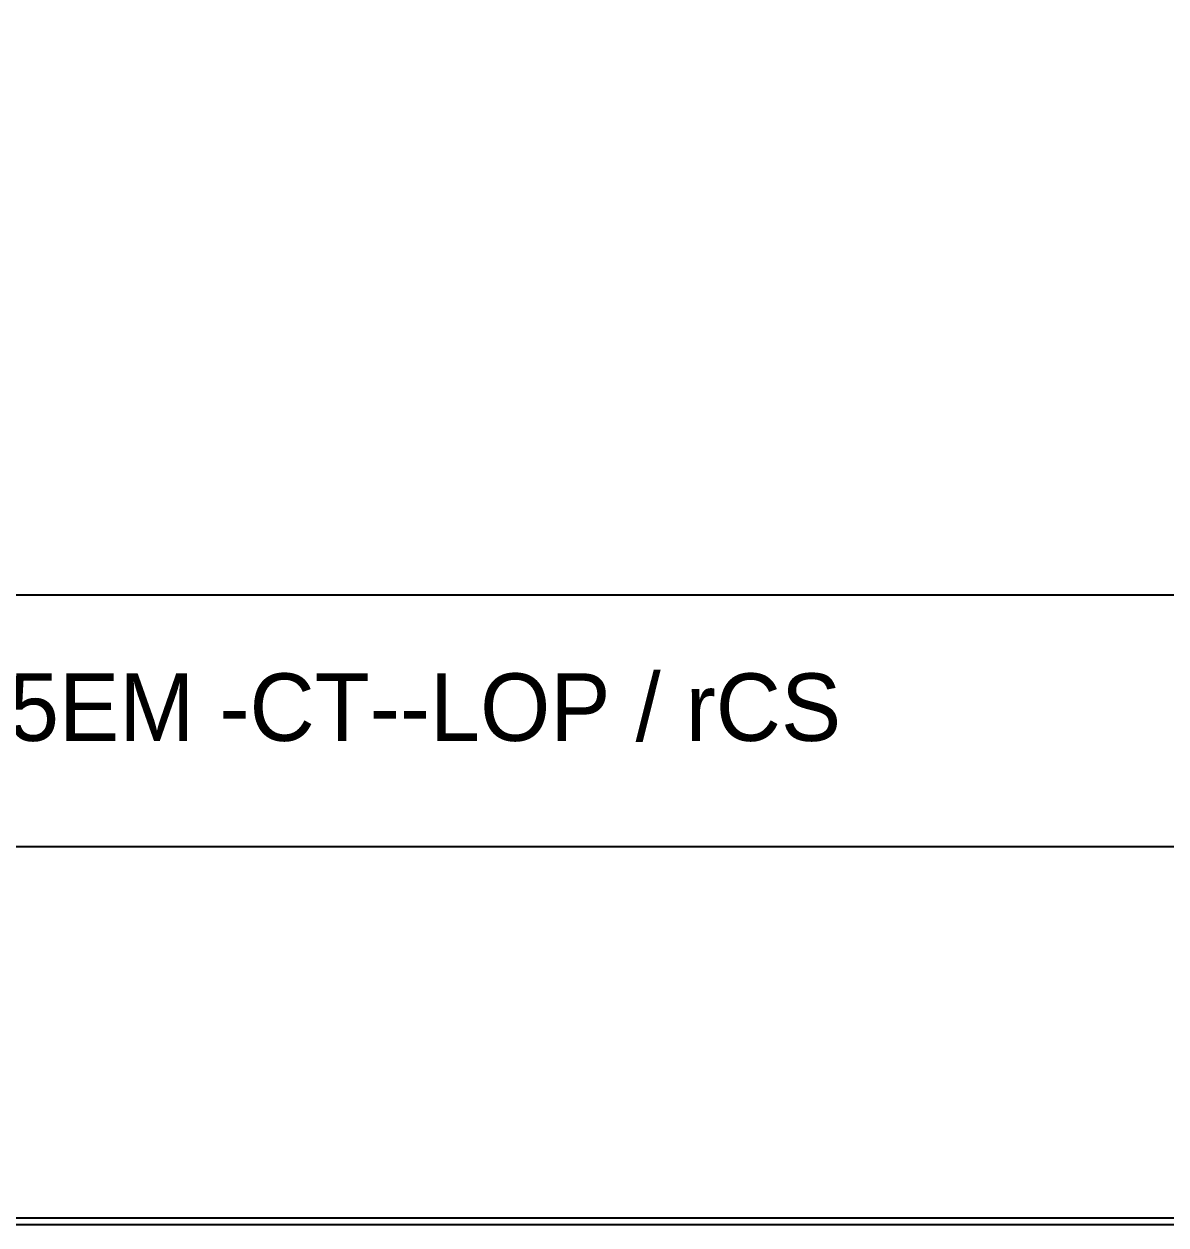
# Model space of a CAD drawing. Header units: millimetres. Extents: x 25 to 865, y 44 to 1047.
# Drawn here: x 231.8 to 282.6, y 44.5 to 97.8 of the extents above; entities that cross this region are included whole.
import ezdxf

# ---------------------------------------------------------------- set-up
doc = ezdxf.new("R2010")
doc.units = ezdxf.units.MM
for name, color, linetype in [('40', 4, 'Continuous'), ('70', 7, 'Continuous'), ('ASHADE', 7, 'Continuous')]:
    doc.layers.add(name, color=color, linetype=linetype)
doc.styles.add('ghs', font='NGULIM.TTF')

msp = doc.modelspace()

# ---------------------------------------------------------------- linework, layer by layer
at = {"layer": '40', "color": 7}
msp.add_line((289.777, 61.281), (199.777, 61.281), dxfattribs=at)
at = {"layer": '70', "color": 7}
msp.add_line((59.777, 72.481), (439.777, 72.481), dxfattribs=at)
for points in [[(439.777, 44.481), (59.777, 44.481), (59.777, 314.481), (439.777, 314.481)], [(439.477, 44.781), (60.077, 44.781), (60.077, 314.181), (439.477, 314.181)]]:
    msp.add_lwpolyline(points, close=True, dxfattribs=at)

# ---------------------------------------------------------------- texts
at = {"layer": 'ASHADE', "ltscale": 2, "style": 'ghs'}
msp.add_text('VIP-5EM -CT--LOP / rCS', height=3, dxfattribs=at).set_placement((223.341, 65.992))

doc.saveas('drawing.dxf')
